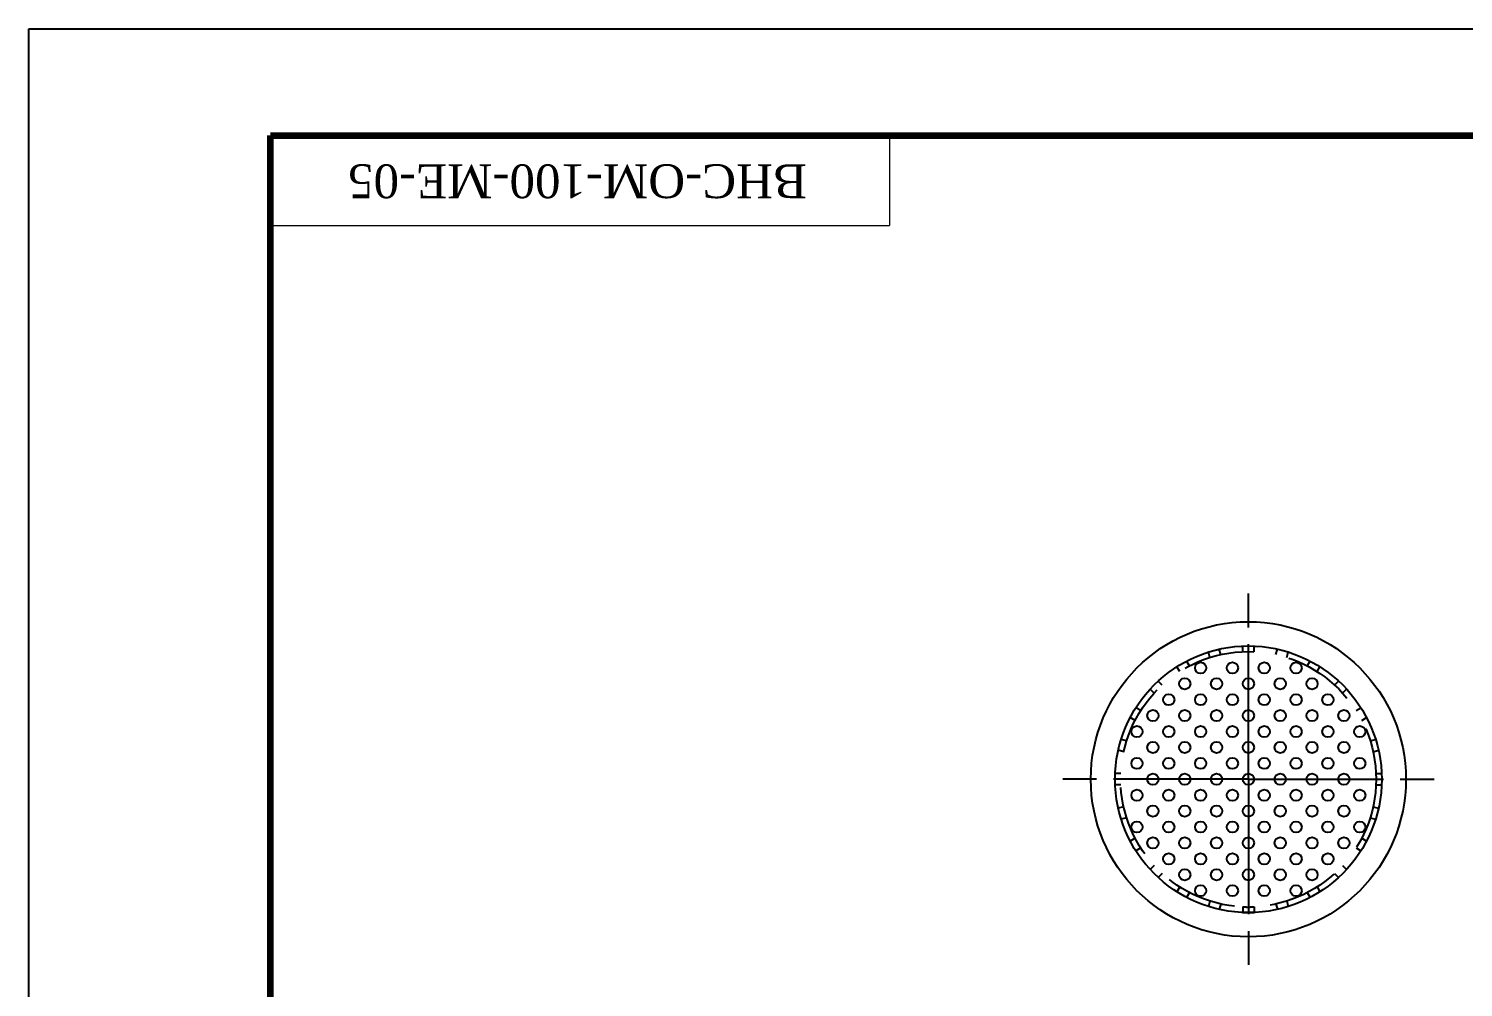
# Model space of a CAD drawing. Header units: millimetres. Extents: x 0 to 2023, y -35 to 289.
# Drawn here: x 1018.5 to 1146, y 203.8 to 289 of the extents above; entities that cross this region are included whole.
import ezdxf
from ezdxf.enums import TextEntityAlignment as Align

# ---------------------------------------------------------------- set-up
doc = ezdxf.new("R2010")
doc.units = ezdxf.units.MM
doc.linetypes.add('AM_ISO08W050', pattern=[18, 12, -1.5, 3, -1.5])
doc.linetypes.add('HIDDEN', pattern=[9.525, 6.35, -3.175])
doc.layers.add('02___PRT_ALL_AXES', color=7, linetype='Continuous')
doc.layers.add('DEFAULT_2', color=8, linetype='HIDDEN')
for name, color, linetype, lineweight in [('AM_6', 2, 'Continuous', 35), ('AM_6 @ 1', 2, 'Continuous', 35), ('AM_7', 4, 'AM_ISO08W050', 25), ('AM_8', 1, 'Continuous', 25)]:
    doc.layers.add(name, color=color, linetype=linetype, lineweight=lineweight)
doc.styles.add('tnr', font='TIMES.TTF')

# ---------------------------------------------------------------- blocks, each defined once
blk = doc.blocks.new('BH-BORDER-A4')
at = {"color": 0, "lineweight": 13, "ltscale": 0.4}
for p in [(76.5, 287.5), (21.5, 279.5)]:
    blk.add_line(p, (76.5, 279.5), dxfattribs=at)
at = {"color": 0, "lineweight": 100, "ltscale": 0.4}
blk.add_lwpolyline([(21.5, 287.5), (201.5, 287.5), (201.5, 9.5), (21.5, 9.5)], close=True, dxfattribs=at)
at = {"layer": 'AM_8', "linetype": 'ByBlock', "lineweight": 13, "ltscale": 0.4}
blk.add_lwpolyline([(0, 297), (210, 297), (210, 0), (0, 0)], close=True, dxfattribs=at)
at = {"layer": 'AM_6', "color": 2, "style": 'tnr'}
blk.add_attdef('TBA-2477AF-ME-00-00-00', text='', height=3, rotation=180, dxfattribs=at).set_placement((48.77, 283.44), align=Align.MIDDLE_CENTER)
blk = doc.blocks.new('*U86')
at = {"lineweight": 0}
ref = blk.add_blockref('BH-BORDER-A4', (1018.52, -8), dxfattribs=at)
ref.add_attrib('TBA-2477AF-ME-00-00-00', 'BHC-OM-100-ME-05', dxfattribs={"layer": 'AM_6 @ 1', "color": 2, "height": 3, "rotation": 180, "style": 'tnr'}).set_placement((1067.29, 275.44), align=Align.MIDDLE_CENTER)

msp = doc.modelspace()

# ---------------------------------------------------------------- linework, layer by layer
at = {"color": 7, "linetype": 'Continuous'}
for p, q in [((1018.52, -8), (1018.52, 289)), ((1018.52, 289), (1228.52, 289))]:
    msp.add_line(p, q, dxfattribs=at)
msp.add_circle((1126.907, 222.305), 11.85, dxfattribs=at)
at = {"layer": '02___PRT_ALL_AXES', "color": 8, "linetype": 'HIDDEN'}
for p, q in [((1126.407, 210.966), (1126.407, 210.466)), ((1127.407, 210.966), (1127.407, 210.466))]:
    msp.add_line(p, q, dxfattribs=at)
at = {"layer": '02___PRT_ALL_AXES', "color": 7, "linetype": 'Continuous'}
for centre, radius in [((1126.907, 222.305), 14), ((1122.664, 232.205), 0.5), ((1125.493, 232.205), 0.5), ((1128.321, 232.205), 0.5), ((1131.149, 232.205), 0.5), ((1121.25, 230.791), 0.5), ((1124.078, 230.791), 0.5), ((1126.907, 230.791), 0.5), ((1129.735, 230.791), 0.5), ((1132.564, 230.791), 0.5), ((1119.836, 229.376), 0.5), ((1122.664, 229.376), 0.5), ((1125.493, 229.376), 0.5), ((1128.321, 229.376), 0.5), ((1131.149, 229.376), 0.5), ((1133.978, 229.376), 0.5), ((1118.422, 227.962), 0.5), ((1121.25, 227.962), 0.5), ((1124.078, 227.962), 0.5), ((1126.907, 227.962), 0.5), ((1129.735, 227.962), 0.5), ((1132.564, 227.962), 0.5), ((1135.392, 227.962), 0.5), ((1117.007, 226.548), 0.5), ((1119.836, 226.548), 0.5), ((1122.664, 226.548), 0.5), ((1125.493, 226.548), 0.5), ((1128.321, 226.548), 0.5), ((1131.149, 226.548), 0.5), ((1133.978, 226.548), 0.5), ((1136.806, 226.548), 0.5), ((1118.422, 225.134), 0.5), ((1121.25, 225.134), 0.5), ((1124.078, 225.134), 0.5), ((1126.907, 225.134), 0.5), ((1129.735, 225.134), 0.5), ((1132.564, 225.134), 0.5), ((1135.392, 225.134), 0.5), ((1117.007, 223.719), 0.5), ((1119.836, 223.719), 0.5), ((1122.664, 223.719), 0.5), ((1125.493, 223.719), 0.5), ((1128.321, 223.719), 0.5), ((1131.149, 223.719), 0.5), ((1133.978, 223.719), 0.5), ((1136.806, 223.719), 0.5), ((1118.422, 222.305), 0.5), ((1121.25, 222.305), 0.5), ((1124.078, 222.305), 0.5), ((1126.907, 222.305), 0.5), ((1129.735, 222.305), 0.5), ((1132.564, 222.305), 0.5), ((1135.392, 222.305), 0.5), ((1117.007, 220.891), 0.5), ((1119.836, 220.891), 0.5), ((1122.664, 220.891), 0.5), ((1125.493, 220.891), 0.5), ((1128.321, 220.891), 0.5), ((1131.149, 220.891), 0.5), ((1133.978, 220.891), 0.5), ((1136.806, 220.891), 0.5), ((1118.422, 219.477), 0.5), ((1121.25, 219.477), 0.5), ((1124.078, 219.477), 0.5), ((1126.907, 219.477), 0.5), ((1129.735, 219.477), 0.5), ((1132.564, 219.477), 0.5), ((1135.392, 219.477), 0.5), ((1117.007, 218.063), 0.5), ((1119.836, 218.063), 0.5), ((1122.664, 218.063), 0.5), ((1125.493, 218.063), 0.5), ((1128.321, 218.063), 0.5), ((1131.149, 218.063), 0.5), ((1133.978, 218.063), 0.5), ((1136.806, 218.063), 0.5), ((1118.422, 216.648), 0.5), ((1121.25, 216.648), 0.5), ((1124.078, 216.648), 0.5), ((1126.907, 216.648), 0.5), ((1129.735, 216.648), 0.5), ((1132.564, 216.648), 0.5), ((1135.392, 216.648), 0.5), ((1119.836, 215.234), 0.5), ((1122.664, 215.234), 0.5), ((1125.493, 215.234), 0.5), ((1128.321, 215.234), 0.5), ((1131.149, 215.234), 0.5), ((1133.978, 215.234), 0.5), ((1121.25, 213.82), 0.5), ((1124.078, 213.82), 0.5), ((1126.907, 213.82), 0.5), ((1129.735, 213.82), 0.5), ((1132.564, 213.82), 0.5), ((1122.664, 212.406), 0.5), ((1125.493, 212.406), 0.5), ((1128.321, 212.406), 0.5), ((1131.149, 212.406), 0.5)]:
    msp.add_circle(centre, radius, dxfattribs=at)
at = {"layer": '02___PRT_ALL_AXES', "color": 8, "linetype": 'HIDDEN'}
for radius, start, end in [(11.35, 267.47514, 272.52486), (11.85, 267.58174, 272.41826)]:
    msp.add_arc((1126.907, 222.305), radius, start, end, dxfattribs=at)
at = {"layer": 'AM_7'}
for q in [(1126.907, 239.305), (1109.907, 222.305), (1143.907, 222.305), (1126.907, 205.305)]:
    msp.add_line((1126.907, 222.305), q, dxfattribs=at)
at = {"layer": 'DEFAULT_2', "color": 8, "linetype": 'HIDDEN'}
for p, q in [((1123.489, 233.128), (1123.36, 233.612)), ((1124.455, 233.387), (1124.326, 233.871)), ((1126.407, 233.644), (1126.407, 234.145)), ((1127.407, 233.644), (1127.407, 234.145)), ((1129.359, 233.387), (1129.488, 233.871)), ((1130.325, 233.128), (1130.454, 233.612)), ((1120.804, 231.875), (1120.554, 232.309)), ((1121.67, 232.375), (1121.42, 232.809)), ((1132.143, 232.375), (1132.394, 232.809)), ((1133.009, 231.875), (1133.26, 232.309)), ((1119.243, 230.677), (1118.889, 231.031)), ((1134.571, 230.677), (1134.925, 231.031)), ((1118.535, 229.97), (1118.182, 230.323)), ((1135.278, 229.97), (1135.632, 230.323)), ((1117.337, 228.408), (1116.904, 228.658)), ((1136.477, 228.408), (1136.91, 228.658)), ((1116.837, 227.542), (1116.404, 227.792)), ((1136.977, 227.542), (1137.41, 227.792)), ((1116.084, 225.723), (1115.6, 225.853)), ((1137.73, 225.723), (1138.213, 225.853)), ((1115.825, 224.757), (1115.341, 224.887)), ((1137.989, 224.757), (1138.472, 224.887)), ((1115.568, 222.805), (1115.067, 222.805)), ((1138.246, 222.805), (1138.746, 222.805)), ((1115.568, 221.805), (1115.067, 221.805)), ((1138.246, 221.805), (1138.746, 221.805)), ((1115.825, 219.853), (1115.341, 219.724)), ((1137.989, 219.853), (1138.472, 219.724)), ((1116.084, 218.888), (1115.6, 218.758)), ((1137.73, 218.888), (1138.213, 218.758)), ((1116.837, 217.069), (1116.404, 216.819)), ((1136.977, 217.069), (1137.41, 216.819)), ((1117.337, 216.203), (1116.904, 215.953)), ((1136.477, 216.203), (1136.91, 215.953)), ((1118.535, 214.641), (1118.182, 214.287)), ((1135.278, 214.641), (1135.632, 214.287)), ((1119.243, 213.934), (1118.889, 213.58)), ((1134.571, 213.934), (1134.925, 213.58)), ((1120.804, 212.735), (1120.554, 212.302)), ((1121.67, 212.235), (1121.42, 211.802)), ((1132.143, 212.235), (1132.394, 211.802)), ((1133.009, 212.735), (1133.26, 212.302)), ((1123.489, 211.482), (1123.36, 210.999)), ((1124.455, 211.223), (1124.326, 210.74)), ((1129.359, 211.223), (1129.488, 210.74)), ((1130.325, 211.482), (1130.454, 210.999))]:
    msp.add_line(p, q, dxfattribs=at)
msp.add_circle((1126.907, 222.305), 11.35, dxfattribs=at)

# ---------------------------------------------------------------- block references
at = {"layer": 'AM_8'}
msp.add_blockref('*U86', (0, 0), dxfattribs=at)

doc.saveas('drawing.dxf')
